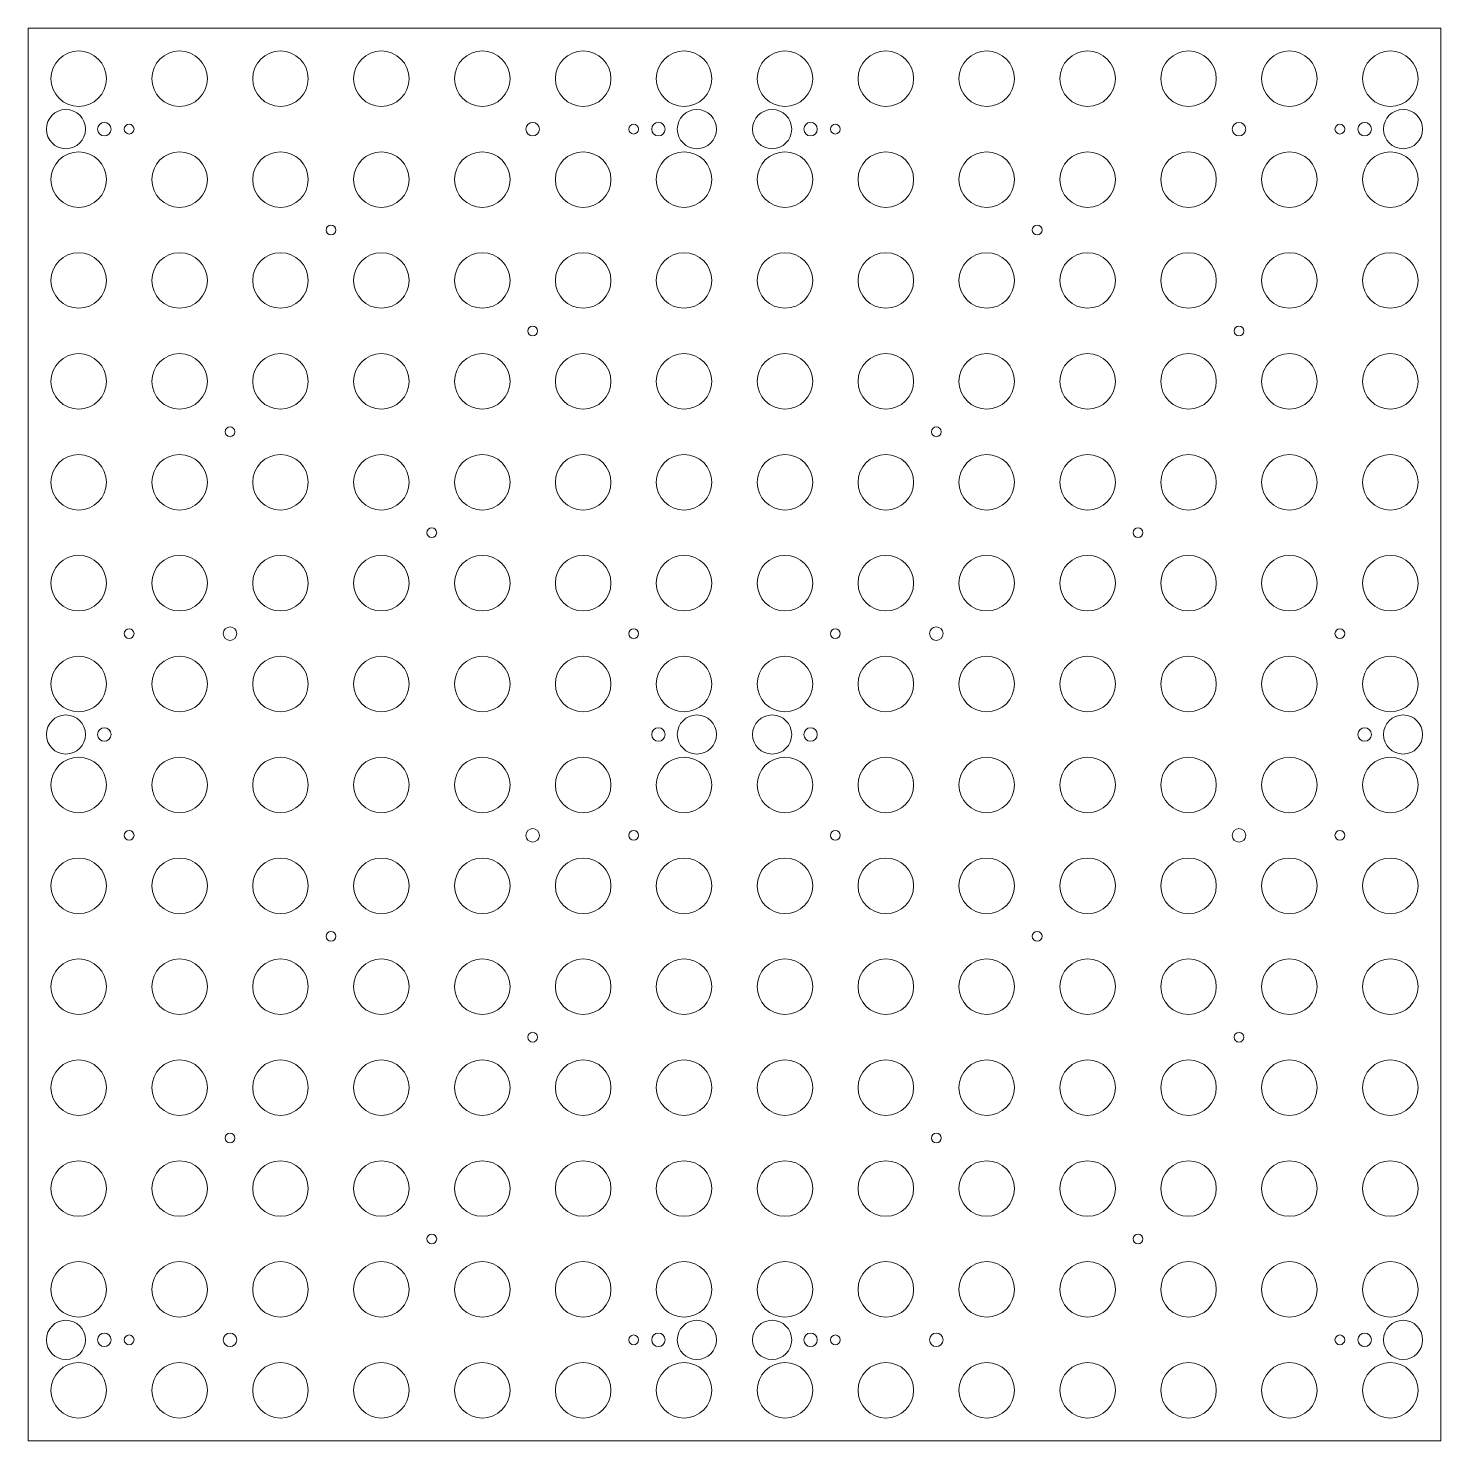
# Model space of a CAD drawing. Header units: millimetres. Extents: x -350 to 350, y -350 to 350.
import ezdxf

# ---------------------------------------------------------------- set-up
doc = ezdxf.new("R2010")
doc.units = ezdxf.units.MM

msp = doc.modelspace()

# ---------------------------------------------------------------- linework, layer by layer
at = {"color": 7, "linetype": 'Continuous', "lineweight": 15}
for p, q in [((350, 350), (-350, 350)), ((350, -350), (350, 350)), ((-350, 350), (-350, -350)), ((-350, -350), (350, -350))]:
    msp.add_line(p, q, dxfattribs=at)
for centre, radius in [((-325, 325), 13.75), ((-275, 325), 13.75), ((-225, 325), 13.75), ((-175, 325), 13.75), ((-125, 325), 13.75), ((-75, 325), 13.75), ((-25, 325), 13.75), ((25, 325), 13.75), ((75, 325), 13.75), ((125, 325), 13.75), ((175, 325), 13.75), ((225, 325), 13.75), ((275, 325), 13.75), ((325, 325), 13.75), ((-331.35, 300), 9.6837), ((-18.65, 300), 9.6837), ((18.65, 300), 9.6837), ((331.35, 300), 9.6837), ((-312.3, 300), 3.3401), ((-300.0025, 300), 2.4257), ((-100.0025, 300), 3.3401), ((-50.0025, 300), 2.4257), ((-37.7, 300), 3.3401), ((37.7, 300), 3.3401), ((49.9975, 300), 2.4257), ((249.9975, 300), 3.3401), ((299.9975, 300), 2.4257), ((312.3, 300), 3.3401), ((-325, 275), 13.75), ((-275, 275), 13.75), ((-225, 275), 13.75), ((-175, 275), 13.75), ((-125, 275), 13.75), ((-75, 275), 13.75), ((-25, 275), 13.75), ((25, 275), 13.75), ((75, 275), 13.75), ((125, 275), 13.75), ((175, 275), 13.75), ((225, 275), 13.75), ((275, 275), 13.75), ((325, 275), 13.75), ((-200.0025, 250), 2.4257), ((149.9975, 250), 2.4257), ((-325, 225), 13.75), ((-275, 225), 13.75), ((-225, 225), 13.75), ((-175, 225), 13.75), ((-125, 225), 13.75), ((-75, 225), 13.75), ((-25, 225), 13.75), ((25, 225), 13.75), ((75, 225), 13.75), ((125, 225), 13.75), ((175, 225), 13.75), ((225, 225), 13.75), ((275, 225), 13.75), ((325, 225), 13.75), ((-100.0025, 200), 2.4257), ((249.9975, 200), 2.4257), ((-325, 175), 13.75), ((-275, 175), 13.75), ((-225, 175), 13.75), ((-175, 175), 13.75), ((-125, 175), 13.75), ((-75, 175), 13.75), ((-25, 175), 13.75), ((25, 175), 13.75), ((75, 175), 13.75), ((125, 175), 13.75), ((175, 175), 13.75), ((225, 175), 13.75), ((275, 175), 13.75), ((325, 175), 13.75), ((-250.0025, 150), 2.4257), ((99.9975, 150), 2.4257), ((-325, 125), 13.75), ((-275, 125), 13.75), ((-225, 125), 13.75), ((-175, 125), 13.75), ((-125, 125), 13.75), ((-75, 125), 13.75), ((-25, 125), 13.75), ((25, 125), 13.75), ((75, 125), 13.75), ((125, 125), 13.75), ((175, 125), 13.75), ((225, 125), 13.75), ((275, 125), 13.75), ((325, 125), 13.75), ((-150.0025, 100), 2.4257), ((199.9975, 100), 2.4257), ((-325, 75), 13.75), ((-275, 75), 13.75), ((-225, 75), 13.75), ((-175, 75), 13.75), ((-125, 75), 13.75), ((-75, 75), 13.75), ((-25, 75), 13.75), ((25, 75), 13.75), ((75, 75), 13.75), ((125, 75), 13.75), ((175, 75), 13.75), ((225, 75), 13.75), ((275, 75), 13.75), ((325, 75), 13.75), ((-300.0025, 50), 2.4257), ((-250.0025, 50), 3.3401), ((-50.0025, 50), 2.4257), ((49.9975, 50), 2.4257), ((99.9975, 50), 3.3401), ((299.9975, 50), 2.4257), ((-325, 25), 13.75), ((-275, 25), 13.75), ((-225, 25), 13.75), ((-175, 25), 13.75), ((-125, 25), 13.75), ((-75, 25), 13.75), ((-25, 25), 13.75), ((25, 25), 13.75), ((75, 25), 13.75), ((125, 25), 13.75), ((175, 25), 13.75), ((225, 25), 13.75), ((275, 25), 13.75), ((325, 25), 13.75), ((-331.35, 0), 9.6837), ((-18.65, 0), 9.6837), ((18.65, 0), 9.6837), ((331.35, 0), 9.6837), ((-312.3, 0), 3.3401), ((-37.7, 0), 3.3401), ((37.7, 0), 3.3401), ((312.3, 0), 3.3401), ((-325, -25), 13.75), ((-275, -25), 13.75), ((-225, -25), 13.75), ((-175, -25), 13.75), ((-125, -25), 13.75), ((-75, -25), 13.75), ((-25, -25), 13.75), ((25, -25), 13.75), ((75, -25), 13.75), ((125, -25), 13.75), ((175, -25), 13.75), ((225, -25), 13.75), ((275, -25), 13.75), ((325, -25), 13.75), ((-300.0025, -50), 2.4257), ((-100.0025, -50), 3.3401), ((-50.0025, -50), 2.4257), ((49.9975, -50), 2.4257), ((249.9975, -50), 3.3401), ((299.9975, -50), 2.4257), ((-325, -75), 13.75), ((-275, -75), 13.75), ((-225, -75), 13.75), ((-175, -75), 13.75), ((-125, -75), 13.75), ((-75, -75), 13.75), ((-25, -75), 13.75), ((25, -75), 13.75), ((75, -75), 13.75), ((125, -75), 13.75), ((175, -75), 13.75), ((225, -75), 13.75), ((275, -75), 13.75), ((325, -75), 13.75), ((-200.0025, -100), 2.4257), ((149.9975, -100), 2.4257), ((-325, -125), 13.75), ((-275, -125), 13.75), ((-225, -125), 13.75), ((-175, -125), 13.75), ((-125, -125), 13.75), ((-75, -125), 13.75), ((-25, -125), 13.75), ((25, -125), 13.75), ((75, -125), 13.75), ((125, -125), 13.75), ((175, -125), 13.75), ((225, -125), 13.75), ((275, -125), 13.75), ((325, -125), 13.75), ((-100.0025, -150), 2.4257), ((249.9975, -150), 2.4257), ((-325, -175), 13.75), ((-275, -175), 13.75), ((-225, -175), 13.75), ((-175, -175), 13.75), ((-125, -175), 13.75), ((-75, -175), 13.75), ((-25, -175), 13.75), ((25, -175), 13.75), ((75, -175), 13.75), ((125, -175), 13.75), ((175, -175), 13.75), ((225, -175), 13.75), ((275, -175), 13.75), ((325, -175), 13.75), ((-250.0025, -200), 2.4257), ((99.9975, -200), 2.4257), ((-325, -225), 13.75), ((-275, -225), 13.75), ((-225, -225), 13.75), ((-175, -225), 13.75), ((-125, -225), 13.75), ((-75, -225), 13.75), ((-25, -225), 13.75), ((25, -225), 13.75), ((75, -225), 13.75), ((125, -225), 13.75), ((175, -225), 13.75), ((225, -225), 13.75), ((275, -225), 13.75), ((325, -225), 13.75), ((-150.0025, -250), 2.4257), ((199.9975, -250), 2.4257), ((-325, -275), 13.75), ((-275, -275), 13.75), ((-225, -275), 13.75), ((-175, -275), 13.75), ((-125, -275), 13.75), ((-75, -275), 13.75), ((-25, -275), 13.75), ((25, -275), 13.75), ((75, -275), 13.75), ((125, -275), 13.75), ((175, -275), 13.75), ((225, -275), 13.75), ((275, -275), 13.75), ((325, -275), 13.75), ((-331.35, -300), 9.6837), ((-18.65, -300), 9.6837), ((18.65, -300), 9.6837), ((331.35, -300), 9.6837), ((-312.3, -300), 3.3401), ((-300.0025, -300), 2.4257), ((-250.0025, -300), 3.3401), ((-50.0025, -300), 2.4257), ((-37.7, -300), 3.3401), ((37.7, -300), 3.3401), ((49.9975, -300), 2.4257), ((99.9975, -300), 3.3401), ((299.9975, -300), 2.4257), ((312.3, -300), 3.3401), ((-325, -325), 13.75), ((-275, -325), 13.75), ((-225, -325), 13.75), ((-175, -325), 13.75), ((-125, -325), 13.75), ((-75, -325), 13.75), ((-25, -325), 13.75), ((25, -325), 13.75), ((75, -325), 13.75), ((125, -325), 13.75), ((175, -325), 13.75), ((225, -325), 13.75), ((275, -325), 13.75), ((325, -325), 13.75)]:
    msp.add_circle(centre, radius, dxfattribs=at)

doc.saveas('drawing.dxf')
